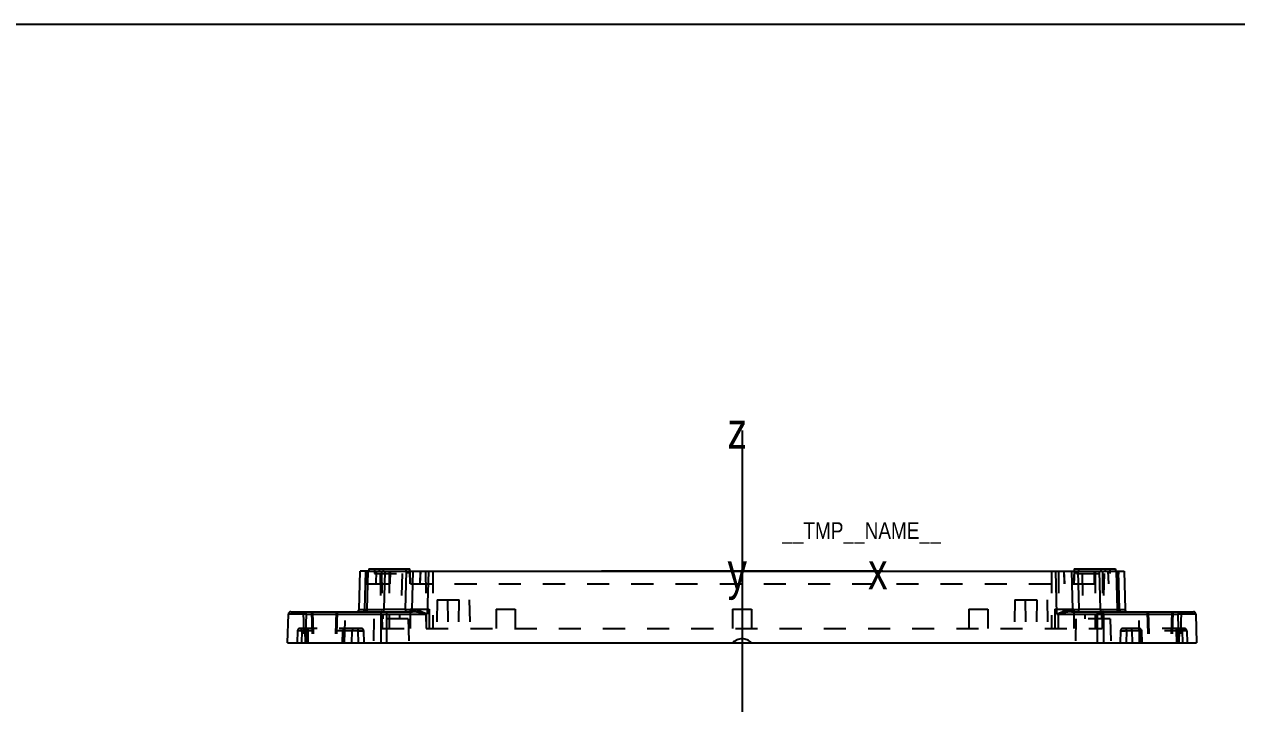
# Model space of a CAD drawing. Extents: x 0 to 841, y 0 to 594.
# Drawn here: x 253.9 to 507.8, y 450.1 to 594 of the extents above; entities that cross this region are included whole.
import ezdxf

# ---------------------------------------------------------------- set-up
doc = ezdxf.new("R2010")
doc.units = 0
doc.header["$LTSCALE"] = 46.255
doc.linetypes.add('HIDDEN', pattern=[0.2, 0.1, -0.1])
doc.layers.get('0').update_dxf_attribs({"linetype": 'CONTINUOUS'})
doc.layers.add('DEFAULT_2', color=8, linetype='HIDDEN')
doc.styles.get("Standard").update_dxf_attribs({"font": 'txt', "width": 0.85})
doc.styles.add('TEXTSTYLE_2', font='txt', dxfattribs={"width": 0.8})

msp = doc.modelspace()

# ---------------------------------------------------------------- linework, layer by layer
at = {"color": 7, "linetype": 'CONTINUOUS'}
for p, q in [((0, 594), (841, 594)), ((404.22, 508.99), (404.22, 450.12)), ((326.05, 480.06), (326.05, 479.56)), ((326.05, 480.06), (334.66, 480.06)), ((334.66, 479.56), (334.66, 480.06)), ((473.79, 480.06), (482.4, 480.06)), ((473.79, 480.06), (473.79, 479.56)), ((482.4, 480.06), (482.4, 479.56)), ((324.02, 471.54), (324.22, 479.56)), ((325.87, 479.56), (324.22, 479.56)), ((325.23, 471.54), (325.44, 479.56)), ((325.72, 471.54), (325.92, 479.56)), ((325.92, 479.56), (482.52, 479.56)), ((329.42, 479.56), (329.21, 471.54)), ((333.74, 471.54), (333.95, 479.56)), ((335.25, 479.56), (335.04, 471.54)), ((338.52, 479.56), (338.29, 470.57)), ((433.66, 479.56), (374.79, 479.56)), ((470.16, 470.57), (469.93, 479.56)), ((473.2, 479.56), (473.41, 471.54)), ((474.5, 479.56), (474.71, 471.54)), ((479.24, 471.54), (479.03, 479.56)), ((482.52, 479.56), (482.73, 471.54)), ((482.58, 479.56), (484.22, 479.56)), ((483.22, 471.54), (483.01, 479.56)), ((484.22, 479.56), (484.43, 471.54)), ((309.05, 464.56), (309.21, 470.57)), ((309.71, 471.06), (335.19, 471.06)), ((312.92, 470.57), (312.76, 464.56)), ((312.92, 470.57), (328.56, 470.57)), ((328.56, 470.57), (328.54, 464.56)), ((329.21, 471.06), (329.21, 471.54)), ((333.74, 471.54), (329.21, 471.54)), ((329.84, 464.56), (329.84, 470.57)), ((329.84, 470.57), (338.29, 470.57)), ((329.85, 470.57), (329.85, 471.06)), ((333.74, 471.54), (333.74, 471.06)), ((335.04, 471.54), (335.47, 471.54)), ((470.16, 470.57), (478.61, 470.57)), ((472.98, 471.54), (473.41, 471.54)), ((473.26, 471.06), (498.74, 471.06)), ((479.24, 471.54), (474.71, 471.54)), ((474.71, 471.06), (474.71, 471.54)), ((478.6, 471.06), (478.6, 470.57)), ((478.61, 470.57), (478.61, 464.56)), ((479.24, 471.54), (479.24, 471.06)), ((479.89, 470.57), (495.53, 470.57)), ((479.89, 470.57), (479.91, 464.56)), ((495.69, 464.56), (495.53, 470.57)), ((499.24, 470.57), (499.4, 464.56)), ((309.05, 464.56), (499.4, 464.56))]:
    msp.add_line(p, q, dxfattribs=at)
for centre, radius, start, end in [((309.71, 470.56), 0.5, 90, 178.5), ((323.52, 471.56), 0.5, 270, 358.5), ((325.22, 471.56), 0.5, 270, 358.5), ((335.45, 728.57), 257.03, 269.6191, 269.9103), ((473.14, 696.12), 224.58, 270.0687, 270.402), ((483.23, 471.56), 0.5, 181.5, 270), ((484.93, 471.56), 0.5, 181.5, 270), ((498.74, 470.56), 0.5, 1.5, 90)]:
    msp.add_arc(centre, radius, start, end, dxfattribs=at)
for points, knots in [([(312.92, 470.57), (312.66, 470.57), (312.17, 470.57), (311.46, 470.57), (310.82, 470.57), (310.35, 470.57), (310.02, 470.57), (309.81, 470.57), (309.63, 470.57), (309.49, 470.57), (309.37, 470.57), (309.3, 470.57), (309.25, 470.57), (309.23, 470.57), (309.22, 470.57), (309.21, 470.57), (309.21, 470.57)], [0, 0, 0, 0, 0.207629, 0.400386, 0.573076, 0.721187, 0.784702, 0.840639, 0.888648, 0.92838, 0.959525, 0.981922, 0.989803, 0.995453, 0.998856, 1, 1, 1, 1]), ([(312.92, 470.57), (312.92, 470.68), (312.93, 470.84), (312.98, 471.01), (313.03, 471.06), (313.05, 471.06)], [0, 0, 0, 0, 0.665966, 0.888783, 1, 1, 1, 1]), ([(324.02, 471.54), (324.02, 471.54), (324.03, 471.54), (324.04, 471.54), (324.06, 471.54), (324.1, 471.54), (324.14, 471.54), (324.22, 471.54), (324.34, 471.54), (324.51, 471.54), (324.72, 471.54), (324.96, 471.54), (325.14, 471.54), (325.23, 471.54)], [0, 0, 0, 0, 0.004123, 0.016403, 0.036788, 0.065217, 0.101624, 0.145945, 0.258069, 0.400911, 0.573159, 0.773346, 1, 1, 1, 1]), ([(325.23, 471.54), (325.23, 471.45), (325.19, 471.28), (325.07, 471.13), (325, 471.09)], [0, 0, 0, 0, 0.517131, 1, 1, 1, 1]), ([(325.23, 471.54), (325.3, 471.54), (325.4, 471.54), (325.52, 471.54), (325.59, 471.54), (325.64, 471.54), (325.68, 471.54), (325.7, 471.54), (325.72, 471.54), (325.72, 471.54)], [0, 0, 0, 0, 0.426631, 0.598935, 0.741673, 0.853876, 0.934661, 0.983463, 1, 1, 1, 1]), ([(325.72, 471.54), (325.72, 471.54), (325.72, 471.54), (325.73, 471.54), (325.76, 471.54), (325.8, 471.54), (325.88, 471.54), (325.99, 471.54), (326.14, 471.54), (326.31, 471.54), (326.52, 471.54), (326.84, 471.54), (327.29, 471.54), (327.89, 471.54), (328.54, 471.54), (328.99, 471.54), (329.21, 471.54)], [0, 0, 0, 0, 0.001225, 0.004857, 0.010882, 0.019277, 0.043086, 0.076098, 0.118072, 0.168536, 0.226964, 0.292827, 0.444393, 0.617243, 0.804853, 1, 1, 1, 1]), ([(328.69, 471.06), (328.67, 471.06), (328.62, 471), (328.57, 470.84), (328.56, 470.68), (328.56, 470.57)], [0, 0, 0, 0, 0.117144, 0.333715, 1, 1, 1, 1]), ([(328.56, 470.57), (328.66, 470.57), (329.1, 470.57), (329.53, 470.57), (329.85, 470.57)], [0, 0, 0, 0, 0.246221, 1, 1, 1, 1]), ([(335.04, 471.54), (335.04, 471.49), (335.03, 471.33), (334.94, 471.16), (334.84, 471.09)], [0, 0, 0, 0, 0.283507, 1, 1, 1, 1]), ([(335.47, 471.54), (335.47, 471.48), (335.45, 471.36), (335.4, 471.2), (335.31, 471.09), (335.22, 471.06), (335.19, 471.06)], [0, 0, 0, 0, 0.297916, 0.586619, 0.821905, 1, 1, 1, 1]), ([(338.29, 470.57), (337.76, 470.68), (336.98, 470.85), (335.94, 471.01), (335.43, 471.06), (335.19, 471.06)], [0, 0, 0, 0, 0.51424, 0.763278, 1, 1, 1, 1]), ([(335.47, 471.54), (335.94, 471.53), (336.66, 471.3), (337.57, 470.9), (338.05, 470.68), (338.29, 470.57)], [0, 0, 0, 0, 0.475827, 0.735258, 1, 1, 1, 1]), ([(470.16, 470.57), (470.4, 470.68), (470.88, 470.9), (471.79, 471.3), (472.51, 471.53), (472.98, 471.54)], [0, 0, 0, 0, 0.264742, 0.524173, 1, 1, 1, 1]), ([(473.26, 471.06), (473.02, 471.06), (472.51, 471.01), (471.47, 470.85), (470.69, 470.68), (470.16, 470.57)], [0, 0, 0, 0, 0.236722, 0.48576, 1, 1, 1, 1]), ([(472.98, 471.54), (472.98, 471.48), (473, 471.36), (473.05, 471.2), (473.14, 471.09), (473.23, 471.06), (473.26, 471.06)], [0, 0, 0, 0, 0.297917, 0.586619, 0.821905, 1, 1, 1, 1]), ([(473.41, 471.54), (473.41, 471.49), (473.42, 471.33), (473.51, 471.16), (473.61, 471.09)], [0, 0, 0, 0, 0.283507, 1, 1, 1, 1]), ([(479.89, 470.57), (479.79, 470.57), (479.35, 470.57), (478.92, 470.57), (478.6, 470.57)], [0, 0, 0, 0, 0.246222, 1, 1, 1, 1]), ([(479.24, 471.54), (479.46, 471.54), (479.91, 471.54), (480.56, 471.54), (481.16, 471.54), (481.61, 471.54), (481.93, 471.54), (482.14, 471.54), (482.31, 471.54), (482.46, 471.54), (482.57, 471.54), (482.65, 471.54), (482.69, 471.54), (482.72, 471.54), (482.73, 471.54), (482.73, 471.54), (482.73, 471.54)], [0, 0, 0, 0, 0.195147, 0.382757, 0.555607, 0.707173, 0.773036, 0.831464, 0.881928, 0.923902, 0.956914, 0.980723, 0.989118, 0.995143, 0.998775, 1, 1, 1, 1]), ([(479.89, 470.57), (479.89, 470.68), (479.88, 470.84), (479.83, 471), (479.78, 471.06), (479.76, 471.06)], [0, 0, 0, 0, 0.666013, 0.882773, 1, 1, 1, 1]), ([(482.73, 471.54), (482.73, 471.54), (482.75, 471.54), (482.77, 471.54), (482.81, 471.54), (482.86, 471.54), (482.93, 471.54), (483.05, 471.54), (483.15, 471.54), (483.22, 471.54)], [0, 0, 0, 0, 0.016537, 0.065339, 0.146124, 0.258327, 0.401065, 0.573369, 1, 1, 1, 1]), ([(483.22, 471.54), (483.22, 471.45), (483.26, 471.28), (483.38, 471.13), (483.45, 471.09)], [0, 0, 0, 0, 0.517132, 1, 1, 1, 1]), ([(483.22, 471.54), (483.31, 471.54), (483.49, 471.54), (483.73, 471.54), (483.94, 471.54), (484.11, 471.54), (484.23, 471.54), (484.31, 471.54), (484.35, 471.54), (484.39, 471.54), (484.41, 471.54), (484.42, 471.54), (484.43, 471.54), (484.43, 471.54)], [0, 0, 0, 0, 0.226654, 0.426841, 0.599089, 0.741931, 0.854055, 0.898376, 0.934783, 0.963212, 0.983597, 0.995877, 1, 1, 1, 1]), ([(495.4, 471.06), (495.42, 471.06), (495.47, 471.01), (495.52, 470.84), (495.53, 470.68), (495.53, 470.57)], [0, 0, 0, 0, 0.111217, 0.334034, 1, 1, 1, 1]), ([(499.24, 470.57), (499.24, 470.57), (499.23, 470.57), (499.22, 470.57), (499.2, 470.57), (499.15, 470.57), (499.08, 470.57), (498.96, 470.57), (498.81, 470.57), (498.64, 470.57), (498.43, 470.57), (498.1, 470.57), (497.63, 470.57), (496.99, 470.57), (496.28, 470.57), (495.79, 470.57), (495.53, 470.57)], [0, 0, 0, 0, 0.001144, 0.004547, 0.010197, 0.018078, 0.040475, 0.07162, 0.111352, 0.159361, 0.215298, 0.278813, 0.426924, 0.599614, 0.792371, 1, 1, 1, 1])]:
    msp.add_open_spline(points, degree=3, knots=knots, dxfattribs=at)
at = {"layer": 'DEFAULT_2', "color": 8, "linetype": 'HIDDEN'}
for p, q in [((327.25, 480.06), (327.25, 479.06)), ((328.2, 480.06), (328.2, 479.56)), ((329.08, 480.06), (329.08, 479.56)), ((333.79, 480.06), (333.79, 479.56)), ((474.66, 480.06), (474.66, 479.56)), ((479.37, 480.06), (479.37, 479.56)), ((480.25, 480.06), (480.25, 479.56)), ((481.2, 480.06), (481.2, 479.06)), ((325.42, 479.56), (325.52, 476.86)), ((325.87, 479.56), (325.92, 479.56)), ((327.25, 479.06), (334.2, 479.06)), ((327.62, 479.56), (327.53, 476.86)), ((328.4, 479.06), (328.62, 470.56)), ((328.72, 479.56), (328.83, 467.56)), ((330.31, 479.56), (330.3, 467.56)), ((330.37, 479.56), (330.38, 476.86)), ((330.5, 479.56), (330.49, 476.86)), ((333.05, 479.06), (332.82, 470.56)), ((334.2, 479.56), (334.2, 479.06)), ((334.73, 476.86), (334.64, 479.56)), ((334.65, 479.56), (334.75, 476.86)), ((336.84, 479.56), (336.74, 476.86)), ((336.85, 479.56), (336.76, 476.86)), ((337.94, 479.56), (338.04, 467.56)), ((337.95, 479.56), (338.06, 467.56)), ((339.44, 479.56), (339.44, 467.56)), ((469.01, 479.56), (469.01, 467.56)), ((470.5, 479.56), (470.39, 467.56)), ((470.51, 479.56), (470.4, 467.56)), ((471.6, 479.56), (471.69, 476.86)), ((471.61, 479.56), (471.71, 476.86)), ((473.8, 479.56), (473.7, 476.86)), ((473.72, 476.86), (473.81, 479.56)), ((474.25, 479.56), (474.25, 479.06)), ((474.25, 479.06), (481.2, 479.06)), ((475.4, 479.06), (475.62, 470.56)), ((477.95, 479.56), (477.96, 476.86)), ((478.08, 479.56), (478.07, 476.86)), ((478.14, 479.56), (478.14, 467.56)), ((479.72, 479.56), (479.62, 467.56)), ((480.05, 479.06), (479.82, 470.56)), ((480.82, 479.56), (480.92, 476.86)), ((482.52, 479.56), (482.58, 479.56)), ((483.02, 479.56), (482.93, 476.86)), ((325.52, 476.86), (482.93, 476.86)), ((340.35, 473.56), (340.24, 467.56)), ((340.35, 473.56), (347.1, 473.56)), ((342.52, 473.56), (342.62, 467.56)), ((344.93, 473.56), (344.82, 467.56)), ((347.1, 473.56), (347.21, 467.56)), ((461.35, 473.56), (461.24, 467.56)), ((461.35, 473.56), (468.1, 473.56)), ((463.52, 473.56), (463.62, 467.56)), ((465.93, 473.56), (465.82, 467.56)), ((468.1, 473.56), (468.21, 467.56)), ((312.3, 471.06), (312.47, 464.56)), ((314.05, 471.06), (314.22, 464.56)), ((314.25, 471.06), (314.42, 464.56)), ((319.2, 471.06), (319.02, 464.56)), ((319.4, 471.06), (319.22, 464.56)), ((320.97, 464.56), (321.15, 471.06)), ((328.62, 470.56), (332.82, 470.56)), ((328.97, 470.56), (328.97, 469.56)), ((332.47, 470.56), (332.47, 469.56)), ((334.73, 471.56), (334.73, 467.56)), ((334.73, 471.56), (338.71, 471.56)), ((338.71, 471.56), (338.71, 467.56)), ((352.73, 471.56), (352.73, 467.56)), ((352.73, 471.56), (356.71, 471.56)), ((356.71, 471.56), (356.71, 467.56)), ((402.23, 471.56), (402.23, 467.56)), ((402.23, 471.56), (406.21, 471.56)), ((406.21, 471.56), (406.21, 467.56)), ((451.73, 471.56), (455.71, 471.56)), ((451.73, 471.56), (451.73, 467.56)), ((455.71, 471.56), (455.71, 467.56)), ((469.73, 471.56), (473.71, 471.56)), ((469.73, 471.56), (469.73, 467.56)), ((473.71, 471.56), (473.71, 467.56)), ((475.62, 470.56), (479.82, 470.56)), ((475.97, 470.56), (475.97, 469.56)), ((479.47, 470.56), (479.47, 469.56)), ((487.47, 464.56), (487.3, 471.06)), ((489.05, 471.06), (489.22, 464.56)), ((489.25, 471.06), (489.42, 464.56)), ((494.2, 471.06), (494.02, 464.56)), ((494.4, 471.06), (494.22, 464.56)), ((496.15, 471.06), (495.97, 464.56)), ((324.49, 467.56), (311.62, 467.56)), ((327.13, 469.56), (327, 464.56)), ((334.32, 469.56), (327.13, 469.56)), ((328.83, 467.56), (479.62, 467.56)), ((334.32, 469.56), (334.45, 464.56)), ((474.13, 469.56), (474, 464.56)), ((481.32, 469.56), (474.13, 469.56)), ((481.32, 469.56), (481.45, 464.56)), ((496.83, 467.56), (483.96, 467.56)), ((311.12, 467.07), (311.05, 464.56)), ((323.73, 467.07), (311.12, 467.07)), ((312.02, 467.07), (311.97, 464.56)), ((312.66, 467.07), (312.72, 464.56)), ((312.86, 467.07), (312.92, 464.56)), ((313.3, 467.07), (313.28, 464.56)), ((320.52, 464.56), (320.59, 467.07)), ((320.79, 467.07), (320.72, 464.56)), ((322.47, 464.56), (322.54, 467.07)), ((323.73, 467.07), (323.8, 464.56)), ((325.05, 464.56), (324.99, 467.07)), ((483.46, 467.07), (483.4, 464.56)), ((484.72, 467.07), (484.65, 464.56)), ((497.33, 467.07), (484.72, 467.07)), ((485.97, 464.56), (485.91, 467.07)), ((487.66, 467.07), (487.72, 464.56)), ((487.86, 467.07), (487.92, 464.56)), ((495.15, 467.07), (495.17, 464.56)), ((495.52, 464.56), (495.59, 467.07)), ((495.72, 464.56), (495.79, 467.07)), ((496.48, 464.56), (496.43, 467.07)), ((497.33, 467.07), (497.4, 464.56))]:
    msp.add_line(p, q, dxfattribs=at)
for centre, radius, start, end in [((335.31, 696.12), 224.58, 269.598, 269.9313), ((473, 728.57), 257.03, 270.0897, 270.3809), ((311.62, 467.06), 0.5, 90, 178.5), ((312.16, 467.06), 0.5, 1.5, 90), ((312.36, 467.06), 0.5, 1.5, 90), ((321.09, 467.06), 0.5, 90, 178.5), ((321.29, 467.06), 0.5, 90, 178.5), ((323.04, 467.06), 0.5, 90, 178.5), ((324.49, 467.06), 0.5, 1.5, 90), ((483.96, 467.06), 0.5, 90, 178.5), ((485.41, 467.06), 0.5, 1.5, 90), ((487.16, 467.06), 0.5, 1.5, 90), ((487.36, 467.06), 0.5, 1.5, 90), ((496.09, 467.06), 0.5, 90, 178.5), ((496.29, 467.06), 0.5, 90, 178.5), ((496.83, 467.06), 0.5, 1.5, 90), ((324.73, 410.32), 56.75, 90.7465, 91.0078), ((404.22, 462.46), 2.9, 46.3972, 133.1902), ((483.72, 410.32), 56.75, 88.9922, 89.2535)]:
    msp.add_arc(centre, radius, start, end, dxfattribs=at)
for points, knots in [([(325, 471.09), (324.98, 471.09), (324.94, 471.07), (324.89, 471.06), (324.85, 471.06)], [0, 0, 0, 0, 0.267147, 1, 1, 1, 1]), ([(325.23, 471.54), (325.23, 471.42), (325.17, 471.24), (325.04, 471.12), (325, 471.09)], [0, 0, 0, 0, 0.699591, 1, 1, 1, 1]), ([(335.04, 471.54), (335.04, 471.47), (335.03, 471.35), (334.96, 471.2), (334.85, 471.09), (334.76, 471.06), (334.72, 471.06)], [0, 0, 0, 0, 0.296062, 0.566624, 0.798821, 1, 1, 1, 1]), ([(335.47, 471.54), (335.47, 471.48), (335.45, 471.36), (335.4, 471.2), (335.31, 471.09), (335.22, 471.06), (335.19, 471.06)], [0, 0, 0, 0, 0.297917, 0.586619, 0.821906, 1, 1, 1, 1]), ([(472.98, 471.54), (472.98, 471.48), (473, 471.36), (473.05, 471.2), (473.14, 471.09), (473.23, 471.06), (473.26, 471.06)], [0, 0, 0, 0, 0.297916, 0.586618, 0.821905, 1, 1, 1, 1]), ([(473.41, 471.54), (473.41, 471.47), (473.42, 471.35), (473.49, 471.2), (473.57, 471.12), (473.61, 471.09)], [0, 0, 0, 0, 0.373506, 0.714841, 1, 1, 1, 1]), ([(483.22, 471.54), (483.22, 471.42), (483.28, 471.23), (483.45, 471.08), (483.55, 471.06), (483.6, 471.06)], [0, 0, 0, 0, 0.541285, 0.789021, 1, 1, 1, 1]), ([(483.45, 471.09), (483.47, 471.09), (483.51, 471.07), (483.56, 471.06), (483.6, 471.06)], [0, 0, 0, 0, 0.267146, 1, 1, 1, 1]), ([(312.02, 467.07), (312.02, 467.19), (311.96, 467.38), (311.78, 467.53), (311.67, 467.56), (311.62, 467.56)], [0, 0, 0, 0, 0.53077, 0.772904, 1, 1, 1, 1]), ([(313.3, 467.07), (313.3, 467.18), (313.31, 467.34), (313.36, 467.5), (313.4, 467.56), (313.42, 467.56)], [0, 0, 0, 0, 0.666149, 0.882828, 1, 1, 1, 1]), ([(323.86, 467.56), (323.84, 467.56), (323.79, 467.51), (323.75, 467.34), (323.73, 467.18), (323.73, 467.07)], [0, 0, 0, 0, 0.111217, 0.334034, 1, 1, 1, 1]), ([(484.72, 467.07), (484.72, 467.18), (484.7, 467.34), (484.66, 467.51), (484.61, 467.56), (484.59, 467.56)], [0, 0, 0, 0, 0.665966, 0.888783, 1, 1, 1, 1]), ([(495.03, 467.56), (495.05, 467.56), (495.09, 467.5), (495.14, 467.34), (495.15, 467.18), (495.15, 467.07)], [0, 0, 0, 0, 0.117172, 0.333851, 1, 1, 1, 1]), ([(496.43, 467.07), (496.43, 467.19), (496.49, 467.38), (496.67, 467.53), (496.78, 467.56), (496.83, 467.56)], [0, 0, 0, 0, 0.53077, 0.772904, 1, 1, 1, 1]), ([(311.12, 467.07), (311.12, 467.08), (311.17, 467.08), (311.22, 467.09), (311.34, 467.1), (311.47, 467.1), (311.62, 467.1), (311.81, 467.09), (311.94, 467.08), (312.02, 467.07)], [0, 0, 0, 0, 0.030094, 0.108868, 0.230525, 0.383636, 0.553474, 0.723492, 1, 1, 1, 1]), ([(323.99, 467.07), (324.12, 467.07), (324.3, 467.08), (324.54, 467.08), (324.69, 467.08), (324.81, 467.08), (324.89, 467.08), (324.94, 467.07), (324.97, 467.07), (324.98, 467.07), (324.99, 467.07), (324.99, 467.07)], [0, 0, 0, 0, 0.382377, 0.555218, 0.706614, 0.830937, 0.92337, 0.956389, 0.980276, 0.994837, 1, 1, 1, 1]), ([(324.99, 467.07), (324.99, 467.07), (324.98, 467.07), (324.97, 467.07), (324.94, 467.07), (324.89, 467.08), (324.81, 467.08), (324.69, 467.08), (324.54, 467.08), (324.3, 467.08), (324.12, 467.07), (323.99, 467.07)], [0, 0, 0, 0, 0.005163, 0.019724, 0.043611, 0.07663, 0.169063, 0.293386, 0.444782, 0.617623, 1, 1, 1, 1]), ([(483.46, 467.07), (483.46, 467.07), (483.47, 467.07), (483.48, 467.07), (483.51, 467.07), (483.56, 467.08), (483.64, 467.08), (483.76, 467.08), (483.91, 467.08), (484.15, 467.08), (484.33, 467.07), (484.46, 467.07)], [0, 0, 0, 0, 0.005163, 0.019724, 0.043611, 0.07663, 0.169063, 0.293386, 0.444782, 0.617623, 1, 1, 1, 1]), ([(484.46, 467.07), (484.33, 467.07), (484.15, 467.08), (483.91, 467.08), (483.76, 467.08), (483.64, 467.08), (483.56, 467.08), (483.51, 467.07), (483.48, 467.07), (483.47, 467.07), (483.46, 467.07), (483.46, 467.07)], [0, 0, 0, 0, 0.382377, 0.555218, 0.706614, 0.830937, 0.92337, 0.956389, 0.980276, 0.994837, 1, 1, 1, 1]), ([(497.33, 467.07), (497.33, 467.08), (497.28, 467.08), (497.23, 467.09), (497.11, 467.1), (496.98, 467.1), (496.83, 467.1), (496.64, 467.09), (496.51, 467.08), (496.43, 467.07)], [0, 0, 0, 0, 0.030094, 0.108868, 0.230525, 0.383636, 0.553474, 0.723492, 1, 1, 1, 1])]:
    msp.add_open_spline(points, degree=3, knots=knots, dxfattribs=at)
for points in [[(334.84, 471.09), (334.81, 471.07), (334.76, 471.06), (334.72, 471.06)], [(473.61, 471.09), (473.64, 471.07), (473.69, 471.06), (473.73, 471.06)], [(311.9, 467.41), (311.94, 467.37), (311.97, 467.31), (311.99, 467.26)], [(311.99, 467.26), (312.01, 467.2), (312.02, 467.13), (312.02, 467.07)], [(496.46, 467.26), (496.44, 467.2), (496.43, 467.13), (496.43, 467.07)], [(496.55, 467.41), (496.51, 467.37), (496.48, 467.31), (496.46, 467.26)]]:
    msp.add_open_spline(points, degree=3, dxfattribs=at)

# ---------------------------------------------------------------- texts
at = {"color": 9, "linetype": 'CONTINUOUS', "char_height": 7.6, "width": 6.0822, "attachment_point": 1, "style": 'TEXTSTYLE_2'}
for s, insert in [('z', (401.18, 512.79)), ('y', (401.18, 483.36)), ('x', (430.62, 483.36))]:
    msp.add_mtext(s, dxfattribs=dict(at, insert=insert))
at = {"color": 7, "linetype": 'CONTINUOUS', "insert": (412.63, 489.78), "char_height": 3.5, "width": 38.675, "attachment_point": 1}
msp.add_mtext('__TMP__NAME__', dxfattribs=at)

doc.saveas('drawing.dxf')
